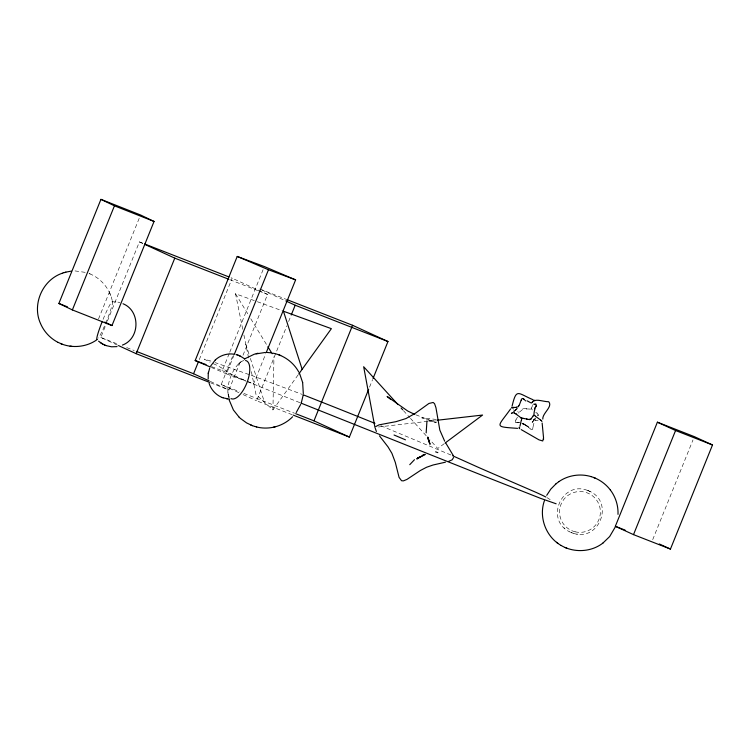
<?xml version="1.0" encoding="UTF-8"?>
<svg xmlns="http://www.w3.org/2000/svg" width="750" height="750" viewBox="0 0 750 750"><rect width="100%" height="100%" fill="white"/><g stroke="black" fill="none" stroke-linecap="round" stroke-linejoin="round"><path stroke-width="0.56" stroke-dasharray="3.75 2.81" d="M251.363 371.625L256.012 394.528L272.934 409.913L273.956 356.719M533.044 426.891L534.169 422.166A11.531 10.978 -40.8 0 1 534.675 420.9L534.881 420.628M532.987 427.247L532.856 428.053A8.7 8.447 15.7 0 1 532.65 428.991L532.031 429.769L530.822 429.225M518.869 412.622L518.766 413.147M531.413 408.806L531.562 408.253M531.769 407.541L532.5 405.328M98.484 319.088L139.669 217.153M117.441 345.103L100.791 337.462L106.931 322.266M107.372 321.178L139.397 241.913L143.709 243.6M199.275 359.634L232.181 278.203L230.025 277.359M211.444 366.609L222.3 370.65L229.303 353.306M229.744 352.219L263.484 268.716M238.894 392.672L221.203 384.553L233.044 355.238M211.341 367.434L226.425 373.866L233.878 355.425M210.619 382.809L228.956 389.981L241.237 359.578M243 355.238L267.562 294.431L232.181 278.203M247.041 381.544L253.556 383.972L265.819 353.606M292.191 414.713L256.584 400.781L286.856 325.866M288.609 321.525L290.803 316.097M369.544 387.122L372.619 379.528M652.706 539.653L693.009 439.884M515.597 420.872L515.766 422.522M517.406 417.169L515.991 420.066M532.275 422.231L533.878 419.878L531.984 422.859L535.041 418.341M532.866 421.406L533.719 420.197M272.934 409.913L298.069 374.953M533.334 420.769L534.881 418.762M537.994 415.303L537.722 413.897M534.712 418.978L535.566 417.928M238.275 364.181L242.869 360.084M522.375 409.688L519.9 411.75A12.225 2.784 -23.4 0 1 519.487 412.022L518.962 412.387M537.694 415.631L538.575 414.797L537.825 415.5M444.309 443.625L437.775 448.5L429.975 439.894M523.369 408.797L525.009 408.516M378.412 426.984L436.284 420.356M112.228 301.725L117.816 302.081M535.116 420.403L535.434 420.384A12.262 3.863 28.7 0 1 535.95 420.384M428.766 421.219L436.556 420.956M75 270.919L86.034 272.475M516.394 422.587L517.753 422.597A24.966 17.334 77.9 0 1 518.166 422.531L519.347 422.747M535.959 420.403L538.097 420.675M573.469 533.362C599.466 541.838 614.625 501.928 589.312 491.137L590.288 491.616M519.637 422.672L517.284 422.541L519.637 422.756M436.416 419.466L421.753 417.816L437.466 423.094M576.722 534.066L577.856 534.197M532.406 404.128L532.528 404.147M527.278 408.919L529.228 409.059A11.784 4.688 -21.7 0 0 530.784 409.041M526.781 408.844L525.572 408.619M117.844 302.091L120 302.616M522.797 423.994L523.144 424.106A13.566 13.219 -56.4 0 1 525.188 425.016L525.291 425.053M249.009 374.559L215.25 362.644M587.372 490.35C561.75 480.544 544.763 519.741 569.438 531.731M572.4 533.006L573.413 533.344M521.803 423.075L528.403 426.938L524.325 424.387M251.372 375.328L301.856 394.284M210.956 361.097L204.253 359.119L210.075 362.194M522.281 423.216L524.203 424.022L523.041 423.488M242.747 329.269L235.528 293.766L256.219 301.303M257.306 301.697L283.444 311.222M587.55 490.416L589.163 491.072M226.425 373.866L245.953 381.141M572.194 532.941L570.994 532.463M415.828 414.834L436.378 422.681M571.978 532.856L571.041 532.481M259.8 289.003L285.694 299.128M229.8 279.666L257.85 290.634M258.928 291.056L267.562 294.431M587.784 490.509L588.9 490.959M100.791 337.462L118.05 344.213M126.684 347.587L134.241 350.541M221.203 384.553L239.541 391.725M243.853 393.412L294.562 413.25M522.084 423.459L525.122 424.8L522.881 423.769L523.753 424.153M299.831 402.638L262.181 387.591A39.675 0.9 22 0 1 250.556 382.781M89.053 273.516L90.122 273.956M380.85 425.738L450.9 454.988M89.466 273.675C101.316 278.344 110.316 289.434 112.509 301.978M222.3 370.65L246.009 380.756M247.088 381.216L253.556 383.972M245.409 380.616C231.834 376.866 225.103 368.269 212.513 363.375M261.881 289.959L284.784 300.459M139.397 241.913L143.559 243.825M243.056 394.575L256.584 400.781M210.225 381.384L228.956 389.981M569.494 531.759L570.45 532.228M523.884 424.209L528.009 426.619L525.356 424.959M513.806 409.2L512.953 408.722M525.384 425.109L525.862 425.381M547.022 497.644L551.466 500.419M525.956 425.447L528.066 426.909A27.947 27.188 -41.9 0 1 528.572 427.322M535.716 412.453L536.737 413.147M526.659 425.569L527.831 426.497M528.572 427.322L530.203 428.719M532.491 409.988L532.434 409.931A10.903 5.662 49.6 0 1 531.919 409.453L531.469 409.012M564.047 527.803L564.872 528.581M403.453 410.634L409.688 417.516M410.475 418.378L426.853 436.453M235.528 293.766L248.334 314.756M250.781 318.75L267.253 345.731M109.341 292.275L110.784 295.688M245.775 344.147L248.944 354.009M250.359 358.397L264.469 402.225M243.909 334.988L249.028 360.178M112.322 301.031L112.528 302.109M228.309 396.122L228.647 397.941M228.319 396.159L227.859 391.069M227.878 391.594L227.916 392.428M103.097 319.369A20.428 1.922 -67.9 0 1 112.05 301.791A20.428 1.922 -67.9 0 1 108.525 316.012A20.428 1.922 -67.9 0 1 98.466 338.053M229.725 397.538A20.428 8.653 -68.6 0 1 230.953 376.116A20.428 8.653 -68.6 0 1 244.697 360.469M536.812 412.828A9.919 7.097 62.3 0 1 537.853 413.559M535.022 420.413A11.569 6.984 39.6 0 1 535.322 418.762M531.497 408.328A11.484 2.494 -67.2 0 1 531.703 407.597M522.609 409.172A8.325 3.15 -4.3 0 1 523.003 408.759M525.816 408.244A10.8 2.953 -8.2 0 1 526.331 408.384M526.922 409.163A22.256 9.553 -24.7 0 1 526.491 409.078M517.659 411.647A11.419 4.416 20.3 0 1 518.288 412.087M516.422 422.475A7.8 5.1 -64.7 0 1 515.784 422.466M515.344 420.656A14.634 9.281 -75.9 0 1 515.756 419.822M522.225 424.05A12.075 2.522 -78.6 0 1 522.356 423.909M530.756 429.3A16.303 15.534 -5.3 0 1 530.147 428.784M534.225 419.4L533.691 420.15L534.225 419.4M575.1 531.788A20.428 20.419 -16.4 0 0 599.578 506.241A20.428 20.419 -16.4 0 0 565.219 497.831A20.428 20.419 -16.4 0 0 575.1 531.788"/><path stroke-width="1.12" d="M618 514.35C618.366 505.678 615.619 496.931 610.369 490.022M542.147 423.047L543.553 437.897L542.747 440.972L538.95 439.828L521.222 429.619M543.562 439.369L543.581 438.863M303.309 393.647L302.653 382.528M209.7 368.072L208.266 373.434L208.181 378.966M303.094 395.484L301.359 402.694M208.266 373.434L208.444 372.319M521.241 420.441L519.975 426.178M426.966 420.928L426.169 432.881M453.562 457.509L452.184 459.806L448.669 461.372M519.591 427.65L519.619 428.691M542.794 419.072C542.325 413.184 553.125 406.688 548.709 401.728C544.491 401.925 536.934 398.925 534.159 400.894M534.956 408.994L534.431 410.934A11.691 9 89.4 0 0 533.991 415.003M544.519 500.419C538.434 516.919 545.841 536.906 561.178 545.494M521.203 400.134L519.478 404.616M536.156 405.806L536.044 404.175A10.369 6.272 -71.6 0 0 535.106 404.278M535.312 407.972L536.006 406.209M58.875 303.459L100.941 199.359L140.55 214.987L154.05 221.456L111.984 325.556L72.375 309.928L58.875 303.459L67.444 306.844M72.375 309.928L114.441 205.828L100.941 199.359M209.541 382.387L136.172 353.691L174.778 258.141L144.6 244.303M210.262 366.975L195.169 360.544L237.225 256.444L264.356 266.55L295.613 279.872L266.259 352.528M209.184 380.906L193.575 373.753L198.403 361.809M234.309 354.347L268.481 269.766L295.613 279.872M291.244 315.009L295.191 305.231L285.825 300.938M368.672 389.297L349.369 437.072L313.978 420.844L352.584 325.294L286.772 299.55M373.059 378.441L387.975 341.522L352.584 325.294M615.337 526.294L657.394 422.194L694.322 436.631L712.5 444.975L670.444 549.075L633.506 534.628L615.337 526.294L625.106 530.119M633.506 534.628L675.572 430.528L657.394 422.194M300.703 404.428L296.212 412.519M615.281 526.987L609.666 536.55L602.981 543.019M512.062 406.238C516.506 387.703 517.556 393.225 532.95 399.694M531.553 418.247L533.109 415.931M519.394 404.794L518.822 405.759M210.628 366.056L215.344 359.916M546.722 495.319L550.791 489.122L556.013 483.806M510.628 408.9C497.353 427.528 493.322 426.609 517.547 428.363M298.753 374.016L331.369 328.669L283.444 311.222L302.147 369.291M531.038 419.128L529.5 419.681M518.053 406.866L518.484 406.275A12.384 10.556 -36.2 0 0 518.812 405.759M517.134 408.45L516.581 409.088M409.753 464.681L414.478 459.694M533.578 400.706L532.828 401.531M532.509 401.878L531.356 402.956A13.922 3.628 -67.7 0 1 531.244 403.05L531.141 403.125M292.613 416.756C283.519 426.159 269.353 430.191 256.669 426.984M516.394 409.275L515.691 409.894M215.325 359.944C220.209 355.378 227.184 353.203 233.794 354.159M512.062 413.006L511.397 413.569L512.456 412.669M558.938 481.594C568.181 475.209 580.331 473.344 591.075 476.616M375.872 426.497L379.078 424.847L395.963 421.669L405.947 418.575L415.059 413.466L428.944 403.453L433.209 402.459L434.587 403.744L435.947 407.691L439.828 430.134L444.684 441.197M555.984 483.834L558.975 481.575M515.644 409.941L514.35 410.878A14.897 9.384 60 0 0 513.834 411.178L514.022 412.781M445.247 442.931L482.587 415.05L437.447 420.216M419.569 456.966L416.784 458.962L424.556 454.378M603.009 542.991C591.178 552.3 573.694 552.966 561.131 545.466M417.881 458.156L418.481 457.734L417.319 458.578L425.391 454.425M96.581 339.975C86.212 347.259 71.775 348.469 60.487 343.5M244.378 359.006L254.362 354.178L265.35 352.444M62.297 273.234C42.459 279.891 31.8 304.509 40.519 323.531M122.409 345.094C140.166 338.634 140.559 310.706 123 303.741M424.022 454.594L422.916 455.081M62.259 273.244L64.05 272.634M65.794 272.137L71.297 271.134M64.013 272.653L65.831 272.128M256.191 353.653L258 353.231M273.309 427.275L275.156 426.844M445.416 462.197L433.106 464.991L426.544 467.269L420.366 470.503L406.988 479.391L403.425 480.872L401.578 480.741L399.075 477.384L395.297 462.375L391.903 453.337L388.031 446.906L379.462 435.834M516.469 407.4L514.491 407.531M117.084 346.613L111.544 346.8L106.087 345.609M511.744 407.456L511.847 408.047M535.125 404.128L533.7 404.203M513.919 407.522L512.606 407.466M267.206 352.481L270.928 352.819M229.725 399.131L223.162 397.875M523.688 418.5L526.641 418.941M70.041 346.163L71.916 346.378M541.922 421.491L541.406 420.581M227.494 398.925L226.406 398.747M556.144 503.784L540.525 498.337L498.253 481.697A253.847 5.756 22 0 0 479.962 474.469L300.844 403.041M272.747 353.119L274.631 353.531M274.547 353.512C284.766 355.969 293.831 362.859 298.828 372.122M256.716 426.994L254.775 426.459M527.091 419.053L528.544 419.456M236.006 354.581L237.15 354.891M254.831 426.478L252.291 425.616M237.112 354.881L238.144 355.219M591.028 476.606C598.688 478.894 605.588 483.647 610.388 490.05M435.619 451.847L437.831 452.616M238.294 355.266L239.963 355.95M105.919 345.553L104.55 345L105.506 345.394M222.994 397.809L221.728 397.303M195.169 360.544L206.025 364.584M252.366 425.644L246.581 422.906L240.516 418.5M566.897 548.212L565.134 547.491M675.572 430.528L712.5 444.975M144.787 244.022L228.938 276.938M174.778 258.141L228.722 279.244M295.191 305.231L387.975 341.522M278.869 354.834L280.706 355.584M302.887 394.688L329.1 405.028A223.828 5.081 22 0 1 360.712 417.638L374.925 423.347M136.397 351.384L193.575 373.753M295.641 413.672L313.978 420.844M293.269 415.134L349.369 437.072M62.1 344.147L57.966 342.319M593.475 477.431L595.322 478.181M238.575 355.378L239.672 355.819M252.216 425.587L250.594 424.931M114.441 205.828L154.05 221.456M394.05 435.009L405.487 439.838M237.225 256.444L268.481 269.766M452.7 455.794L476.981 466.725A150.3 3.413 22 0 0 487.65 471.403L535.284 492.038A94.987 2.156 22 0 1 542.606 495.403L545.831 497.006M659.334 543.975L670.444 549.075M118.481 345.581L136.172 353.691M104.719 322.078L111.984 325.556M103.2 344.363L104.156 344.831M414.741 414.413L407.728 411.019L387.113 396.459L390.516 399.244M240.075 355.997L244.838 358.941M221.222 397.087C215.475 394.472 210.947 389.334 209.081 383.297M530.409 402.609L527.119 400.828M102.178 343.8L103.125 344.325L98.559 341.175M40.509 323.494C43.847 331.491 50.203 338.306 57.806 342.244M516.272 414.319L514.744 413.316M516.741 414.637L519.328 416.522A15.347 7.181 45.5 0 1 519.741 416.841L519.816 416.925A13.856 6.572 45.6 0 1 520.875 417.825M100.303 342.581L101.203 343.2M540.759 420.131L535.462 416.259M523.378 398.906L522.337 398.428L521.625 399.056A10.069 9.441 8.1 0 0 521.175 400.134M556.509 542.288L558.009 543.431M523.913 399.347L524.766 400.106M229.069 399.75L233.409 409.997L239.194 417.262M520.866 417.844L521.559 418.509M239.166 417.234L240.544 418.528M397.987 404.606L363.666 366.731L374.944 427.387M401.109 408.047L402.675 409.772M445.856 443.156L453.216 455.447M267.863 346.725L272.128 353.719M376.388 431.494L375.206 428.128M299.681 373.772L302.662 382.566M429.431 442.613L427.781 437.006L428.259 439.022M428.812 440.897L430.069 444.281L428.006 438.047M428.419 439.547L428.85 440.981L427.903 437.559M97.434 339.366A20.428 1.922 -67.9 0 1 102.291 321.356M245.578 360.525A20.428 8.653 -68.6 0 1 247.031 382.481A20.428 8.653 -68.6 0 1 231.066 398.625M532.781 401.709A22.903 5.128 -63.9 0 1 532.491 402.009M533.616 400.528A9.412 2.531 -67.3 0 1 534.131 400.022M517.266 406.988A12.609 4.416 18.7 0 1 516.131 407.175M514.247 407.306A22.866 10.763 30.3 0 1 513.75 407.288M512.222 407.784A9.422 2.784 18.7 0 1 513.075 407.85M518.991 428.137A14.972 2.269 -74.4 0 1 519.234 427.181M521.709 418.753A12.675 2.166 -76.2 0 1 521.475 420.141M521.841 417.591A7.228 0.562 -78.8 0 1 521.803 417.863M521.625 418.387A7.322 4.022 -25.4 0 1 521.878 418.378M540.656 420.178A15.45 5.287 30.5 0 1 541.294 420.628M535.547 416.25A12.844 4.566 29.7 0 1 534.581 415.425M522.244 418.322A13.35 6.562 -22.3 0 1 523.809 418.369M526.491 419.053A29.316 13.416 -19.6 0 1 526.941 419.166M530.025 419.372A12.534 3.938 -5.5 0 1 529.181 419.203M530.934 418.781A13.481 5.634 -6.5 0 1 530.681 419.109M533.203 415.922A11.606 4.2 -21.4 0 1 533.822 415.284M536.297 405.928A11.353 5.869 -78 0 1 536.138 406.341M534.506 408.759A21.488 17.672 85.4 0 1 534.891 407.709M523.5 398.784A12.047 10.744 -4 0 1 524.034 399.244M525.731 400.922A24.731 23.072 -58 0 1 525.45 400.688M516.234 413.859A26.428 11.213 44.3 0 1 516.722 414.178M514.688 413.522A8.119 5.944 61.5 0 1 513.928 412.997"/></g></svg>
